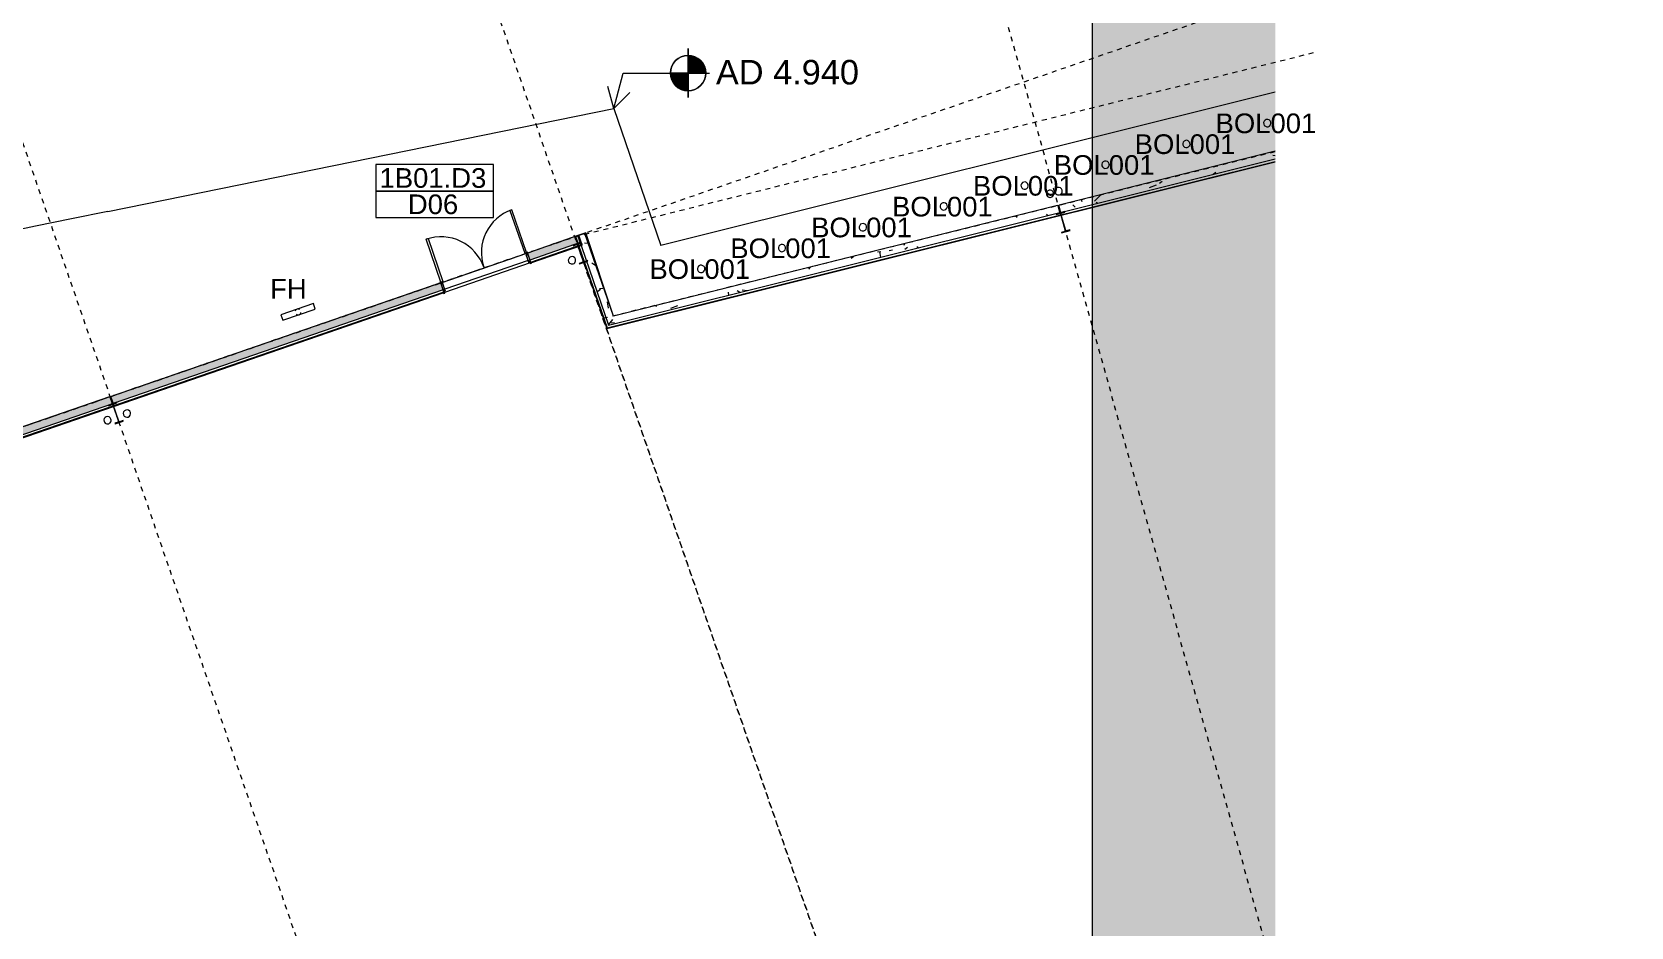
# Model space of a CAD drawing. Header units: metres. Extents: x -2477 to -2300, y 3875 to 4051.
# Drawn here: x -2365.12 to -2332.57, y 4017.48 to 4035.7 of the extents above; entities that cross this region are included whole.
import ezdxf

# ---------------------------------------------------------------- set-up
doc = ezdxf.new("R2010")
doc.units = ezdxf.units.M
doc.linetypes.add('Grid Line', pattern=[0.021, 0.012, -0.003, 0.003, -0.003])
doc.linetypes.add('Overhead', pattern=[0.004, 0.0025, -0.0015])
for name, color, linetype, lineweight in [('A-ANNO-DIMS', 211, 'Continuous', 5), ('A-ANNO-DIMS-200', 211, 'Continuous', 5), ('A-ANNO-KEYN', 231, 'Continuous', 5), ('A-ANNO-NOTE', 131, 'Continuous', 5), ('A-DETL', 90, 'Continuous', 13), ('A-DETL-GENF', 92, 'Continuous', 5), ('A-DOOR', 31, 'Continuous', 5), ('A-DOOR-FRAM', 31, 'Continuous', 5), ('A-DOOR-IDEN', 31, 'Continuous', 5), ('A-FLOR', 192, 'Continuous', 5), ('A-FLOR-OVHD', 1, 'Overhead', 5), ('A-WALL', 113, 'Continuous', 5), ('A-WALL-FNSH', 113, 'Continuous', 13), ('A-WALL-PATT', 111, 'Continuous', 13), ('C-PRKG', 70, 'Continuous', 5), ('F-FIRE', 13, 'Continuous', 5), ('F-FIRE-IDEN', 13, 'Continuous', 5), ('G-ANNO-DIMS', 111, 'Continuous', 5), ('P-SANR-FIXT', 6, 'Continuous', 5), ('S-BEAM', 12, 'Continuous', 5), ('S-GRID', 1, 'Continuous', 5)]:
    doc.layers.add(name, color=color, linetype=linetype, lineweight=lineweight)
doc.styles.add('Arial', font='arial.ttf', dxfattribs={"height": 0.5})
doc.styles.add('Arial_3', font='arial.ttf', dxfattribs={"height": 0.4})
doc.dimstyles.new('2_5-Diagonal-_deg_-Decimal_O', dxfattribs={"dimscale": 0.3048, "dimtxt": 0.51013, "dimasz": 0.984252, "dimexe": 0.656168, "dimexo": 0.0625, "dimgap": 0.984252, "dimtad": 1, "dimdec": 0, "dimlfac": 1000, "dimzin": 0, "dimdsep": 46, "dimtxsty": 'Arial', "dimblk1": 'OBLIQUE', "dimblk2": 'OBLIQUE', "dimsah": 1, "dimcen": 0.09, "dimdle": 0.656168, "dimazin": 0, "dimtfac": 1, "dimtdec": 4, "dimtix": 1, "dimtmove": 0, "dimatfit": 3, "dimfxl": 3.28084, "dimfxlon": 1, "dimtvp": 1, "dimtfill": 1, "dimtolj": 1, "dimtzin": 0, "dimlwd": 15, "dimlwe": 15, "dimarcsym": 2})
pattern_1 = [(0, (0, 0), (0.8128, 0.2032), [0.06706, -0.54254, 0.06706, -0.54254, -3.251]), (0, (0, 0), (0.8128, 0.2032), [-1.219, 0.06706, -1.152, 0.06706, -0.54254, -1.422]), (0, (0, 0), (0.8128, 0.2032), [-3.048, 0.06706, -0.33934, 0.06706, -0.94894]), (120, (0.3048, 0.1016), (-0.582376362, 0.602305448), [0.06706, -0.54254, 0.06706, -0.54254, -3.251]), (120, (0.3048, 0.1016), (-0.582376362, 0.602305448), [-1.219, 0.06706, -1.152, 0.06706, -0.54254, -1.422]), (120, (0.3048, 0.1016), (-0.582376362, 0.602305448), [-3.048, 0.06706, -0.33934, 0.06706, -0.94894]), (240, (0.4064, 0.508), (-0.230423638, -0.805505448), [0.06706, -0.54254, 0.06706, -0.54254, -3.251]), (240, (0.4064, 0.508), (-0.230423638, -0.805505448), [-1.219, 0.06706, -1.152, 0.06706, -0.54254, -1.422]), (240, (0.4064, 0.508), (-0.230423638, -0.805505448), [-3.048, 0.06706, -0.33934, 0.06706, -0.94894])]
pattern_2 = [(50, (0, 0), (1.45712932, -0.12721804), [0.1524, -1.676]), (355, (0, 0), (-0.281945, 1.5283891), [0.12192, -1.341]), (100.451, (0.1215, -0.0106), (1.1754654, 1.40045604), [0.12952, -1.425]), (46.184, (0, 0.4064), (2.1690393, -0.336383), [0.2286, -2.515]), (96.636, (0.1807, 0.3784), (1.8989447, 1.9797078), [0.19428, -2.137]), (351.184, (0, 0.4064), (1.8987952, 1.9793723), [0.18288, -2.012]), (21, (0.2032, 0.3048), (1.2127575, -0.81769772), [0.1524, -1.676]), (326, (0.2032, 0.3048), (0.4943831, 1.4734489), [0.12192, -1.341]), (71.451, (0.3043, 0.2366), (1.70703975, 0.65498953), [0.12952, -1.425]), (37.5, (0, 0), (0.02470865, 0.67643463), [0.06706, -1.258, 0.06706, -1.294, -1.346]), (37.5, (0, 0), (0.02470865, 0.67643463), [-2.686, 0.06706, -1.279]), (7.5, (0, 0), (0.5345543, 0.80143977), [0.06706, -0.70917, 0.06706, -1.227, -0.51308]), (7.5, (0, 0), (0.5345543, 0.80143977), [-2.071, 0.06706, -0.44602]), (327.5, (-0.45314, 0), (1.08472329, -0.04582854), [0.06706, -0.44094, 0.06706, -1.518, -2.103]), (327.5, (-0.45314, 0), (1.08472329, -0.04582854), [-2.093, 0.06706, -2.036]), (317.5, (-0.6563, 0), (1.18503097, 0.20341692), [0.06706, -0.59334, 0.06706, -0.98552, -1.494]), (317.5, (-0.6563, 0), (1.18503097, 0.20341692), [-1.713, 0.06706, -1.426])]

# ---------------------------------------------------------------- blocks, each defined once
blk = doc.blocks.new('Structural Framing 15 - Structural Framing 1-952687-GA - Part A')
at = {"layer": 'S-BEAM', "lineweight": 13}
for p, q in [((-2344.102, 4032.045), (-2344.274, 4031.997)), ((-2344.274, 4031.997), (-2344.27, 4031.985)), ((-2344.27, 4031.985), (-2344.199, 4032.005)), ((-2344.185, 4031.997), (-2344.089, 4031.652)), ((-2344.081, 4031.655), (-2344.178, 4031.999)), ((-2344.17, 4032.013), (-2344.099, 4032.033)), ((-2344.099, 4032.033), (-2344.102, 4032.045)), ((-2344.096, 4031.638), (-2344.167, 4031.618)), ((-2344.164, 4031.606), (-2343.993, 4031.654)), ((-2343.996, 4031.667), (-2344.067, 4031.647)), ((-2343.993, 4031.654), (-2343.996, 4031.667)), ((-2344.167, 4031.618), (-2344.164, 4031.606))]:
    blk.add_line(p, q, dxfattribs=at)
for centre, start, end in [((-2344.196, 4031.994), 15.6674, 105.6674), ((-2344.167, 4032.002), 105.6674, 195.6674), ((-2344.1, 4031.649), 285.6674, 15.6674), ((-2344.07, 4031.658), 195.6674, 285.6674)]:
    blk.add_arc(centre, 0.0114, start, end, dxfattribs=at)
blk = doc.blocks.new('Door-Hinge-Double EXTERNAL - 2040x920x920x40-Solid Core-Metal Frame-Double Rebate Wraparound GRILLE-3531441-GA - Part A')
at = {"layer": 'A-DOOR'}
for p, q in [((-0.921, 0.1195), (-0.921, 1.0395)), ((-0.921, 1.0395), (-0.881, 1.0395)), ((-0.881, 1.0395), (-0.881, 0.1195)), ((0.921, 1.0395), (0.881, 1.0395)), ((0.881, 1.0395), (0.881, 0.1195)), ((0.921, 0.1195), (0.921, 1.0395)), ((-0.881, 0.1195), (-0.921, 0.1195)), ((0.881, 0.1195), (0.921, 0.1195))]:
    blk.add_line(p, q, dxfattribs=at)
for centre, start, end in [((-0.921, 0.1195), 360, 90), ((0.921, 0.1195), 90, 180)]:
    blk.add_arc(centre, 0.92, start, end, dxfattribs=at)
blk = doc.blocks.new('X_Door-Frame-Metal - Standard-3351378-GA - Part A')
at = {"layer": 'A-DOOR-FRAM'}
for p, q in [((-0.923, 0.1195), (-0.943, 0.1195)), ((-0.943, 0.1195), (-0.943, 0.1055)), ((-0.943, 0.1055), (-0.928, 0.1055)), ((-0.941, 0.1075), (-0.941, 0.1175)), ((-0.941, 0.1175), (-0.925, 0.1175)), ((-0.941, 0.1175), (-0.941, 0.1075)), ((-0.928, 0.1075), (-0.941, 0.1075)), ((-0.928, 0.1055), (-0.928, 0.1075)), ((-0.925, 0.1175), (-0.925, 0.0765)), ((-0.925, 0.0765), (-0.9, 0.0765)), ((-0.923, 0.0785), (-0.923, 0.1195)), ((-0.898, 0.0785), (-0.923, 0.0785)), ((-0.9, 0.0765), (-0.9, -0.0765)), ((-0.898, -0.0785), (-0.898, 0.0785)), ((0.923, 0.0785), (0.898, 0.0785)), ((0.898, 0.0785), (0.898, -0.0785)), ((0.9, -0.0765), (0.9, 0.0765)), ((0.9, 0.0765), (0.925, 0.0765)), ((0.943, 0.1195), (0.923, 0.1195)), ((0.923, 0.1195), (0.923, 0.0785)), ((0.925, 0.0765), (0.925, 0.1175)), ((0.925, 0.1175), (0.941, 0.1175)), ((0.941, 0.1075), (0.928, 0.1075)), ((0.928, 0.1075), (0.928, 0.1055)), ((0.928, 0.1055), (0.943, 0.1055)), ((0.941, 0.1175), (0.941, 0.1075)), ((0.941, 0.1075), (0.941, 0.1175)), ((0.943, 0.1055), (0.943, 0.1195)), ((-0.928, -0.1055), (-0.943, -0.1055)), ((-0.943, -0.1055), (-0.943, -0.1195)), ((-0.943, -0.1195), (-0.923, -0.1195)), ((-0.941, -0.1075), (-0.928, -0.1075)), ((-0.941, -0.1175), (-0.941, -0.1075)), ((-0.941, -0.1075), (-0.941, -0.1175)), ((-0.925, -0.1175), (-0.941, -0.1175)), ((-0.928, -0.1075), (-0.928, -0.1055)), ((-0.9, -0.0765), (-0.925, -0.0765)), ((-0.925, -0.0765), (-0.925, -0.1175)), ((-0.923, -0.1195), (-0.923, -0.0785)), ((-0.923, -0.0785), (-0.898, -0.0785)), ((0.898, -0.0785), (0.923, -0.0785)), ((0.925, -0.0765), (0.9, -0.0765)), ((0.923, -0.0785), (0.923, -0.1195)), ((0.923, -0.1195), (0.943, -0.1195)), ((0.925, -0.1175), (0.925, -0.0765)), ((0.941, -0.1175), (0.925, -0.1175)), ((0.943, -0.1055), (0.928, -0.1055)), ((0.928, -0.1055), (0.928, -0.1075)), ((0.928, -0.1075), (0.941, -0.1075)), ((0.941, -0.1075), (0.941, -0.1175)), ((0.941, -0.1175), (0.941, -0.1075)), ((0.943, -0.1195), (0.943, -0.1055))]:
    blk.add_line(p, q, dxfattribs=at)
blk = doc.blocks.new('Structural Framing 56 - Structural Framing 1-1480425-GA - Part A')
at = {"layer": 'S-BEAM', "lineweight": 13}
for p, q in [((-2353.942, 4031.417), (-2354.11, 4031.359)), ((-2354.11, 4031.359), (-2354.106, 4031.347)), ((-2354.106, 4031.347), (-2354.036, 4031.371)), ((-2354.022, 4031.364), (-2353.905, 4031.026)), ((-2353.898, 4031.028), (-2354.014, 4031.366)), ((-2354.007, 4031.381), (-2353.938, 4031.405)), ((-2353.938, 4031.405), (-2353.942, 4031.417)), ((-2353.912, 4031.011), (-2353.982, 4030.987)), ((-2353.982, 4030.987), (-2353.978, 4030.975)), ((-2353.978, 4030.975), (-2353.81, 4031.033)), ((-2353.814, 4031.045), (-2353.883, 4031.021)), ((-2353.81, 4031.033), (-2353.814, 4031.045))]:
    blk.add_line(p, q, dxfattribs=at)
for centre, start, end in [((-2354.032, 4031.36), 19.0004, 109.0004), ((-2354.003, 4031.37), 109.0004, 199.0004), ((-2353.916, 4031.022), 289.0004, 19.0004), ((-2353.887, 4031.032), 199.0004, 289.0004)]:
    blk.add_arc(centre, 0.0114, start, end, dxfattribs=at)
blk = doc.blocks.new('Hydrant_double3 - Hydrant_double-1559767-GA - Part A')
at = {"layer": 'F-FIRE'}
for p, q in [((-2397.509, 3973.38), (-2398.171, 3973.152)), ((-2397.47, 3973.267), (-2397.509, 3973.38)), ((-2398.171, 3973.152), (-2398.132, 3973.039)), ((-2398.132, 3973.039), (-2397.47, 3973.267))]:
    blk.add_line(p, q, dxfattribs=at)
for start, end in [(51.9968, 166.004), (231.9968, 346.004)]:
    blk.add_arc((-2397.82, 3973.209), 0.06, start, end, dxfattribs=at)
blk = doc.blocks.new('Downpipe - L Spreader - Default-3252010-GA - Part A')
at = {"layer": 'P-SANR-FIXT'}
for start, end in [(0, 180), (180, 0)]:
    blk.add_arc((-0.04, 0.15), 0.075, start, end, dxfattribs=at)
blk = doc.blocks.new('Downpipe - L Spreader - Default-3251983-GA - Part A')
at = {"layer": 'P-SANR-FIXT'}
for start, end in [(360, 180), (180, 360)]:
    blk.add_arc((-0.04, -0.15), 0.075, start, end, dxfattribs=at)
blk = doc.blocks.new('Downpipe - Straight - 01 - 150D-3252301-GA - Part A')
at = {"layer": 'P-SANR-FIXT'}
for start, end in [(0, 180), (360, 180), (180, 0), (180, 360)]:
    blk.add_arc((-0.04, 0.1), 0.075, start, end, dxfattribs=at)
blk = doc.blocks.new('Downpipe - Straight - 01 - 150D-3252302-GA - Part A')
at = {"layer": 'P-SANR-FIXT'}
for start, end in [(360, 180), (0, 180), (180, 360), (180, 0)]:
    blk.add_arc((-0.04, -0.1), 0.075, start, end, dxfattribs=at)
blk = doc.blocks.new('Structural Framing 53 - Structural Framing 1-1640210-GA - Part A')
at = {"layer": 'S-BEAM', "lineweight": 13}
for p, q in [((-2363.397, 4028.161), (-2363.565, 4028.103)), ((-2363.565, 4028.103), (-2363.561, 4028.091)), ((-2363.561, 4028.091), (-2363.491, 4028.115)), ((-2363.477, 4028.108), (-2363.36, 4027.77)), ((-2363.353, 4027.773), (-2363.469, 4028.111)), ((-2363.462, 4028.125), (-2363.393, 4028.149)), ((-2363.393, 4028.149), (-2363.397, 4028.161)), ((-2363.367, 4027.756), (-2363.437, 4027.732)), ((-2363.437, 4027.732), (-2363.433, 4027.719)), ((-2363.433, 4027.719), (-2363.265, 4027.777)), ((-2363.269, 4027.789), (-2363.339, 4027.765)), ((-2363.265, 4027.777), (-2363.269, 4027.789))]:
    blk.add_line(p, q, dxfattribs=at)
for centre, start, end in [((-2363.488, 4028.104), 19.0004, 109.0004), ((-2363.459, 4028.114), 109.0004, 199.0004), ((-2363.371, 4027.766), 289.0004, 19.0004), ((-2363.342, 4027.776), 199.0004, 289.0004)]:
    blk.add_arc(centre, 0.0114, start, end, dxfattribs=at)
blk = doc.blocks.new('Bollard_Typical - 150mm Diameter - BOL001 _fixed_-1895789-GA - Part A')
at = {"layer": 'C-PRKG'}
for start, end in [(360, 180), (180, 0)]:
    blk.add_arc((0.0012, -0.075), 0.075, start, end, dxfattribs=at)
blk = doc.blocks.new('Bollard_Typical - 150mm Diameter - BOL001 _fixed_-V15-GA - Part A')
at = {"layer": 'C-PRKG'}
for start, end in [(360, 180), (180, 0)]:
    blk.add_arc((0.0012, -0.075), 0.075, start, end, dxfattribs=at)
blk = doc.blocks.new('DIMBLOCK1-GA - Part A')
at = {"layer": 'A-ANNO-DIMS-200', "lineweight": 15}
for p, q in [((-2349.275, 4050.159), (-2349.545, 4051.121)), ((-2349.275, 4050.159), (-2349.171, 4050.343)), ((-2349.275, 4050.159), (-2349.379, 4049.974)), ((-2349.275, 4050.159), (-2349.275, 4050.159)), ((-2349.275, 4050.159), (-2349.221, 4049.966)), ((-2359.401, 4046.998), (-2359.726, 4047.944)), ((-2359.401, 4046.998), (-2359.494, 4046.807)), ((-2359.401, 4046.998), (-2359.308, 4047.189)), ((-2359.401, 4046.998), (-2359.336, 4046.809))]:
    blk.add_line(p, q, dxfattribs=at)
for start, end in [(105.60457, 109.06324), (105.66741, 109.00041)]:
    blk.add_arc((-2300.024, 3874.558), 182.376, start, end, dxfattribs=at)
at = {"layer": 'A-ANNO-DIMS-200', "color": 0, "lineweight": 15, "insert": (-2355.423, 4049.315), "char_height": 0.5, "width": 1.9589, "attachment_point": 1, "rotation": 17.3339, "line_spacing_factor": 0.941778, "style": 'Arial', "bg_fill": 3, "box_fill_scale": 1.25, "bg_fill_color": 256, "bg_fill_true_color": 13158600, "bg_fill_transparency": 0}
blk.add_mtext('3.33°', dxfattribs=at)
blk = doc.blocks.new('_Oblique')
at = {"color": 0, "linetype": 'ByBlock', "lineweight": -2}
blk.add_line((-0.5, -0.5), (0.5, 0.5), dxfattribs=at)
blk = doc.blocks.new('AA_DOOR_MARK _ TYPE MARK_HA2 - Mark _ Type Mark-1751130-GA - Part A')
at = {"layer": 'A-DOOR-IDEN'}
for p, q in [((0.00597, 0.0027), (-0.006, 0.0027)), ((-0.006, 0.0027), (-0.006, 0)), ((0.00597, 0), (0.00597, 0.0027)), ((0.00597, 0), (-0.006, 0)), ((0.00597, -0.0027), (0.00597, 0)), ((-0.006, 0), (0.00597, 0)), ((-0.006, 0), (-0.006, -0.0027)), ((-0.006, -0.0027), (0.00597, -0.0027))]:
    blk.add_line(p, q, dxfattribs=at)
blk = doc.blocks.new('Spot Elevations - Spot Elevation_HAY 2-699289-GA - Part A')
at = {"layer": 'A-ANNO-NOTE'}
h = blk.add_hatch(color=256, dxfattribs=at)
edge = h.paths.add_edge_path()
edge.add_line((0, 0), (-0.0018, 0))
edge.add_arc((0, 0), 0.0018, 90, 180, ccw=False)
edge.add_line((0, 0.0018), (0, 0))
h = blk.add_hatch(color=256, dxfattribs=at)
edge = h.paths.add_edge_path()
edge.add_line((0, 0), (0.0018, 0))
edge.add_arc((0, 0), 0.0018, 270, 360, ccw=False)
edge.add_line((0, -0.0018), (0, 0))
h = blk.add_hatch(color=256, dxfattribs=at)
edge = h.paths.add_edge_path()
edge.add_line((0, 0), (0.0018, 0))
edge.add_arc((0, 0), 0.0018, 270, 360, ccw=False)
edge.add_line((0, -0.0018), (0, 0))
at = {"layer": 'G-ANNO-DIMS'}
h = blk.add_hatch(color=256, dxfattribs=at)
edge = h.paths.add_edge_path()
edge.add_line((0, 0), (-0.0018, 0))
edge.add_arc((0, 0), 0.0018, 90, 180, ccw=False)
edge.add_line((0, 0.0018), (0, 0))
at = {"layer": 'A-ANNO-NOTE'}
for p, q in [((0, -0.0025), (0, 0.0025)), ((0, 0.0025), (0, -0.0025)), ((0, 0), (0, 0.0018)), ((0, 0), (0, 0.0018)), ((0, 0.0018), (0, 0)), ((0.0025, 0), (-0.0025, 0)), ((-0.0018, 0), (0, 0)), ((-0.0018, 0), (0, 0)), ((0, 0), (0, -0.0018)), ((0.0018, 0), (0, 0)), ((0, -0.0018), (0, 0)), ((0, 0), (0.0018, 0)), ((0.0025, 0), (-0.0025, 0)), ((0, 0), (-0.0018, 0)), ((0, 0), (0, -0.0018)), ((0.0018, 0), (0, 0))]:
    blk.add_line(p, q, dxfattribs=at)
blk.add_circle((0, 0), 0.0018, dxfattribs=at)
for start, end in [(90, 180), (90, 180), (0, 90), (180, 270), (270, 360), (270, 360)]:
    blk.add_arc((0, 0), 0.0018, start, end, dxfattribs=at)

msp = doc.modelspace()

# ---------------------------------------------------------------- hatches: boundary and pattern name
at = {"layer": 'A-DETL-GENF', "transparency": 33554585}
msp.add_hatch(color=7, dxfattribs=at).paths.add_polyline_path([(-2341.9453, 3945.4512), (-2339.817, 3945.4512), (-2339.817, 4050.268), (-2343.541, 4050.268), (-2343.541, 4001.2175), (-2345.5585, 4000.6769), (-2341.5236, 3999.5958), (-2343.541, 3999.0552), (-2343.541, 3945.4512)])
at = {"layer": 'A-WALL-PATT', "lineweight": 5}
h = msp.add_hatch(dxfattribs=at)
h.set_pattern_fill('FP_2', color=256, style=0, pattern_type=2)
h.set_pattern_definition(pattern_2)
h.paths.add_polyline_path([(-2353.2396, 4029.7696), (-2344.1999, 4032.0225), (-2344.2338, 4032.1583), (-2344.2459, 4032.1656), (-2353.2886, 4029.9119)])
h.paths.add_polyline_path([(-2344.1853, 4032.0261), (-2339.817, 4033.1148), (-2339.817, 4033.2694), (-2344.2119, 4032.1741), (-2344.2192, 4032.1619)])
h = msp.add_hatch(dxfattribs=at)
h.set_pattern_fill('FP_1', color=256, style=0, pattern_type=2)
h.set_pattern_definition(pattern_1)
h.paths.add_polyline_path([(-2353.4151, 4029.665), (-2339.817, 4033.054), (-2339.817, 4033.0633), (-2353.418, 4029.6736)])
h = msp.add_hatch(dxfattribs=at)
h.set_pattern_fill('FP_2', color=256, style=0, pattern_type=2)
h.set_pattern_definition(pattern_2)
h.paths.add_polyline_path([(-2458.3605, 3995.4619), (-2450.0974, 3998.3072), (-2450.143, 3998.4396), (-2450.1557, 3998.4458), (-2458.4093, 3995.6037)])
h.paths.add_polyline_path([(-2450.0832, 3998.3121), (-2440.264, 4001.6932), (-2440.3096, 4001.8255), (-2440.3223, 4001.8317), (-2450.1226, 3998.4572), (-2450.1288, 3998.4444)])
h.paths.add_polyline_path([(-2440.2498, 4001.6981), (-2434.6557, 4003.6243), (-2434.7045, 4003.7661), (-2440.2892, 4001.8431), (-2440.2954, 4001.8304)])
h.paths.add_polyline_path([(-2432.8913, 4004.2318), (-2430.4306, 4005.0791), (-2430.4762, 4005.2115), (-2430.4889, 4005.2177), (-2432.9399, 4004.373), (-2432.9125, 4004.2931)])
h.paths.add_polyline_path([(-2430.4165, 4005.084), (-2420.5973, 4008.4651), (-2420.6429, 4008.5975), (-2420.6556, 4008.6037), (-2430.4558, 4005.2291), (-2430.462, 4005.2164)])
h.paths.add_polyline_path([(-2420.5831, 4008.47), (-2413.5778, 4010.8822), (-2413.6266, 4011.024), (-2420.6225, 4008.6151), (-2420.6287, 4008.6024), (-2420.5952, 4008.5051)])
h.paths.add_polyline_path([(-2411.8134, 4011.4897), (-2410.7639, 4011.8511), (-2410.8095, 4011.9835), (-2410.8222, 4011.9897), (-2411.862, 4011.6309), (-2411.8345, 4011.551)])
h.paths.add_polyline_path([(-2410.7497, 4011.856), (-2401.3081, 4015.1071), (-2401.3537, 4015.2394), (-2401.3664, 4015.2456), (-2406.7625, 4013.3876), (-2406.7565, 4013.3703), (-2408.3322, 4012.8277), (-2408.3382, 4012.845), (-2410.7891, 4012.0011), (-2410.7953, 4011.9884)])
h.paths.add_polyline_path([(-2401.294, 4015.1119), (-2391.853, 4018.3628), (-2391.8986, 4018.4952), (-2391.9113, 4018.5014), (-2401.3333, 4015.257), (-2401.3395, 4015.2443)])
h.paths.add_polyline_path([(-2391.8388, 4018.3677), (-2382.3978, 4021.6186), (-2382.4434, 4021.7509), (-2382.4561, 4021.7571), (-2391.8782, 4018.5128), (-2391.8844, 4018.5001)])
h.paths.add_polyline_path([(-2382.3836, 4021.6234), (-2371.8695, 4025.2438), (-2371.9183, 4025.3857), (-2382.423, 4021.7685), (-2382.4292, 4021.7558)])
h.paths.add_polyline_path([(-2370.1052, 4025.8514), (-2363.4875, 4028.1301), (-2363.5331, 4028.2624), (-2363.5458, 4028.2686), (-2370.1538, 4025.9925), (-2370.1263, 4025.9127)])
h.paths.add_polyline_path([(-2363.4733, 4028.1349), (-2356.7555, 4030.4481), (-2356.8044, 4030.5899), (-2363.5127, 4028.28), (-2363.5189, 4028.2673), (-2363.4813, 4028.1582)])
h.paths.add_polyline_path([(-2354.9912, 4031.0556), (-2353.9417, 4031.417), (-2353.9905, 4031.5588), (-2355.0398, 4031.1968), (-2355.0123, 4031.1169)])
h = msp.add_hatch(dxfattribs=at)
h.set_pattern_fill('FP_1', color=256, style=0, pattern_type=2)
h.set_pattern_definition(pattern_1)
h.paths.add_polyline_path([(-2458.3413, 3995.4061), (-2458.2498, 3995.4376), (-2458.2527, 3995.4461), (-2458.3442, 3995.4146)])
h.paths.add_polyline_path([(-2458.0607, 3995.5027), (-2434.6367, 4003.5692), (-2434.641, 4003.5765), (-2437.7191, 4002.5166), (-2458.0636, 3995.5112)])
h.paths.add_polyline_path([(-2432.8721, 4004.1761), (-2425.0632, 4006.8649), (-2425.0662, 4006.8734), (-2432.8751, 4004.1846), (-2432.8729, 4004.1784)])
h.paths.add_polyline_path([(-2422.4158, 4007.7765), (-2413.5588, 4010.8271), (-2413.5631, 4010.8344), (-2422.4187, 4007.7851), (-2422.4171, 4007.7805)])
h.paths.add_polyline_path([(-2411.7942, 4011.4339), (-2371.8505, 4025.1887), (-2371.8549, 4025.196), (-2411.7971, 4011.4424), (-2411.795, 4011.4362)])
h.paths.add_polyline_path([(-2370.0859, 4025.7956), (-2356.7366, 4030.393), (-2356.7409, 4030.4003), (-2356.8434, 4030.365), (-2370.0889, 4025.8041), (-2370.0867, 4025.7979)])
h.paths.add_polyline_path([(-2354.972, 4030.9998), (-2353.9225, 4031.3612), (-2353.9254, 4031.3697), (-2354.9749, 4031.0084), (-2354.9728, 4031.0022)])
h = msp.add_hatch(dxfattribs=at)
h.set_pattern_fill('FP_1', color=256, style=0, pattern_type=2)
h.set_pattern_definition(pattern_1)
h.paths.add_polyline_path([(-2353.4239, 4029.6628), (-2353.4151, 4029.665), (-2354.0585, 4031.5336), (-2354.067, 4031.5306), (-2353.7517, 4030.6149)])
h = msp.add_hatch(dxfattribs=at)
h.set_pattern_fill('FP_2', color=256, style=0, pattern_type=2)
h.set_pattern_definition(pattern_2)
h.paths.add_polyline_path([(-2353.3857, 4029.7332), (-2353.2396, 4029.7696), (-2353.8694, 4031.5987), (-2354.0112, 4031.5498), (-2353.6893, 4030.6149)])

# ---------------------------------------------------------------- linework, layer by layer
at = {"layer": 'A-DETL', "lineweight": 15}
msp.add_line((-2343.541, 4050.268), (-2343.541, 4001.2175), dxfattribs=at)
at = {"layer": 'A-FLOR'}
for p, q in [((-2339.817, 4034.4733), (-2352.3201, 4031.3487)), ((-2363.5798, 4032.0457), (-2353.2815, 4034.1409)), ((-2353.2815, 4034.1409), (-2352.3201, 4031.3487)), ((-2344.2174, 4032.165), (-2344.2369, 4032.1602)), ((-2353.8487, 4031.6077), (-2353.9905, 4031.5588)), ((-2353.2886, 4029.9119), (-2353.8487, 4031.6077)), ((-2355.0243, 4031.0442), (-2356.7224, 4030.4595)), ((-2354.9912, 4031.0556), (-2355.0228, 4031.0448)), ((-2356.724, 4030.459), (-2356.7555, 4030.4481)), ((-2363.5127, 4028.28), (-2363.5458, 4028.2686))]:
    msp.add_line(p, q, dxfattribs=at)
msp.add_arc((-2296.5921, 3702.791), 336, 101.5, 109.702284, dxfattribs=at)
at = {"layer": 'A-FLOR-OVHD'}
for p, q in [((-2353.5033, 4029.8705), (-2339.817, 4033.2651)), ((-2458.2706, 3995.6515), (-2354.0747, 4031.5299)), ((-2354.0747, 4031.5299), (-2341.0515, 3993.7087))]:
    msp.add_line(p, q, dxfattribs=at)
at = {"layer": 'A-WALL', "color": 43, "lineweight": 13}
for p, q in [((-2339.817, 4033.2694), (-2344.2119, 4032.1741)), ((-2344.1853, 4032.0261), (-2339.817, 4033.1148))]:
    msp.add_line(p, q, dxfattribs=at)
at = {"layer": 'A-WALL'}
for p, q in [((-2353.418, 4029.6736), (-2339.817, 4033.0633)), ((-2353.9254, 4031.3697), (-2354.9749, 4031.0084)), ((-2354.0585, 4031.5336), (-2353.418, 4029.6736)), ((-2356.7949, 4030.5932), (-2355.0495, 4031.1942)), ((-2354.9815, 4030.9966), (-2356.7269, 4030.3956)), ((-2355.0476, 4031.1949), (-2355.04, 4031.1975)), ((-2354.972, 4030.9998), (-2354.9796, 4030.9972)), ((-2356.7393, 4030.4008), (-2370.0889, 4025.8041)), ((-2356.8044, 4030.5899), (-2356.7968, 4030.5925)), ((-2356.7288, 4030.3949), (-2356.7363, 4030.3923))]:
    msp.add_line(p, q, dxfattribs=at)
at = {"layer": 'A-WALL', "color": 250, "lineweight": 13}
for p, q in [((-2353.3857, 4029.7332), (-2344.1999, 4032.0225)), ((-2344.2459, 4032.1656), (-2353.2886, 4029.9119)), ((-2344.2338, 4032.1583), (-2344.2459, 4032.1656)), ((-2344.1999, 4032.0225), (-2344.2338, 4032.1583)), ((-2344.2119, 4032.1741), (-2344.2192, 4032.1619)), ((-2344.2192, 4032.1619), (-2344.1853, 4032.0261)), ((-2353.9905, 4031.5588), (-2355.04, 4031.1975)), ((-2353.9417, 4031.417), (-2354.9912, 4031.0556)), ((-2353.8694, 4031.5987), (-2354.0112, 4031.5498)), ((-2354.0112, 4031.5498), (-2353.3857, 4029.7332)), ((-2353.9417, 4031.417), (-2353.9905, 4031.5588)), ((-2353.2886, 4029.9119), (-2353.8694, 4031.5987)), ((-2355.04, 4031.1975), (-2354.9912, 4031.0556)), ((-2356.8044, 4030.5899), (-2363.5127, 4028.28)), ((-2356.7555, 4030.4481), (-2363.4733, 4028.1349)), ((-2356.7555, 4030.4481), (-2356.8044, 4030.5899)), ((-2363.5458, 4028.2686), (-2370.154, 4025.9932)), ((-2363.4875, 4028.1301), (-2370.1052, 4025.8514)), ((-2363.5331, 4028.2624), (-2363.5458, 4028.2686)), ((-2363.4875, 4028.1301), (-2363.5331, 4028.2624)), ((-2363.5127, 4028.28), (-2363.5189, 4028.2673)), ((-2363.5189, 4028.2673), (-2363.4733, 4028.1349))]:
    msp.add_line(p, q, dxfattribs=at)
at = {"layer": 'A-WALL', "color": 7}
for p, q in [((-2344.1853, 4032.0261), (-2344.1999, 4032.0225)), ((-2354.0112, 4031.5498), (-2354.0585, 4031.5336)), ((-2353.9254, 4031.3697), (-2353.9417, 4031.417)), ((-2354.9912, 4031.0556), (-2354.9749, 4031.0084)), ((-2356.7393, 4030.4008), (-2356.7555, 4030.4481)), ((-2363.4733, 4028.1349), (-2363.4875, 4028.1301))]:
    msp.add_line(p, q, dxfattribs=at)
at = {"layer": 'A-WALL-FNSH', "color": 7, "lineweight": 5}
for p, q in [((-2353.4239, 4029.6628), (-2339.817, 4033.054)), ((-2354.972, 4030.9998), (-2353.9225, 4031.3612)), ((-2354.0585, 4031.5336), (-2354.067, 4031.5306)), ((-2354.067, 4031.5306), (-2353.4239, 4029.6628)), ((-2353.9225, 4031.3612), (-2353.9254, 4031.3697)), ((-2354.9749, 4031.0084), (-2354.972, 4030.9998)), ((-2370.0859, 4025.7956), (-2356.7363, 4030.3923)), ((-2356.7363, 4030.3923), (-2356.7393, 4030.4008))]:
    msp.add_line(p, q, dxfattribs=at)
at = {"layer": 'S-GRID', "linetype": 'Grid Line'}
for p, q in [((-2338.413, 4011.4311), (-2349.4856, 4050.9095)), ((-2338.4915, 3986.274), (-2359.9901, 4048.7092)), ((-2342.6156, 3967.5361), (-2369.4453, 4045.4535)), ((-2339.5447, 4036.533), (-2476.7199, 3989.2988)), ((-2354.0747, 4031.5299), (-2339.0142, 4035.283))]:
    msp.add_line(p, q, dxfattribs=at)

# ---------------------------------------------------------------- block references
at = {"layer": 'A-DOOR', "rotation": 19.0004071202119}
msp.add_blockref('Door-Hinge-Double EXTERNAL - 2040x920x920x40-Solid Core-Metal Frame-Double Rebate Wraparound GRILLE-3531441-GA - Part A', (-2355.8882, 4030.7949), dxfattribs=at)
at = {"layer": 'A-DOOR-FRAM', "rotation": 19.0004071202119}
msp.add_blockref('X_Door-Frame-Metal - Standard-3351378-GA - Part A', (-2355.8882, 4030.7949), dxfattribs=at)
at = {"layer": 'C-PRKG', "rotation": 14.44475166208499}
for name, p in [('Bollard_Typical - 150mm Diameter - BOL001 _fixed_-1895789-GA - Part A', (-2339.9985, 4033.915)), ('Bollard_Typical - 150mm Diameter - BOL001 _fixed_-1895789-GA - Part A', (-2341.6448, 4033.4911)), ('Bollard_Typical - 150mm Diameter - BOL001 _fixed_-1895789-GA - Part A', (-2343.2911, 4033.0672)), ('Bollard_Typical - 150mm Diameter - BOL001 _fixed_-V15-GA - Part A', (-2344.9374, 4032.6434)), ('Bollard_Typical - 150mm Diameter - BOL001 _fixed_-V15-GA - Part A', (-2346.5837, 4032.2195)), ('Bollard_Typical - 150mm Diameter - BOL001 _fixed_-V15-GA - Part A', (-2348.23, 4031.7956)), ('Bollard_Typical - 150mm Diameter - BOL001 _fixed_-V15-GA - Part A', (-2349.8764, 4031.3718)), ('Bollard_Typical - 150mm Diameter - BOL001 _fixed_-V15-GA - Part A', (-2351.5227, 4030.9479))]:
    msp.add_blockref(name, p, dxfattribs=at)
at = {"layer": 'F-FIRE'}
msp.add_blockref('Hydrant_double3 - Hydrant_double-1559767-GA - Part A', (38.1131, 56.7904), dxfattribs=at)
at = {"layer": 'P-SANR-FIXT'}
for name, p, rotation in [('Downpipe - Straight - 01 - 150D-3252302-GA - Part A', (-2344.4102, 4032.2988), 195.6704071202747), ('Downpipe - Straight - 01 - 150D-3252301-GA - Part A', (-2344.1609, 4032.3712), 15.6704071202357), ('Downpipe - L Spreader - Default-3251983-GA - Part A', (-2354.1204, 4030.8954), 199.0004071202827), ('Downpipe - L Spreader - Default-3251983-GA - Part A', (-2363.5755, 4027.6397), 199.0004071202827), ('Downpipe - L Spreader - Default-3252010-GA - Part A', (-2363.1032, 4027.8023), 19.00040712024361)]:
    msp.add_blockref(name, p, dxfattribs=dict(at, rotation=rotation))
at = {"layer": 'S-BEAM'}
for name in ['Structural Framing 15 - Structural Framing 1-952687-GA - Part A', 'Structural Framing 56 - Structural Framing 1-1480425-GA - Part A', 'Structural Framing 53 - Structural Framing 1-1640210-GA - Part A']:
    msp.add_blockref(name, (0, 0), dxfattribs=at)

# ---------------------------------------------------------------- next in the draw order: dimensions: what is measured, and where the dimension line sits
at = {"layer": 'A-ANNO-DIMS', "lineweight": 15}
dim = msp.add_angular_dim_3p(base=(-2352.6705, 4049.1705), center=(-2300.0238, 3874.5584), p1=(-2349.5451, 4051.1214), p2=(-2359.7265, 4047.9436), dimstyle='2_5-Diagonal-_deg_-Decimal_O', override={"dimpost": '<>', "dimfxl": 10.665823}, dxfattribs=at)
dim.commit()
dim.dimension.update_dxf_attribs({"geometry": 'DIMBLOCK1-GA - Part A', "text_midpoint": (-2354.5264, 4049.1822)})

# ---------------------------------------------------------------- next in the draw order: linework, layer by layer
at = {"layer": 'G-ANNO-DIMS', "lineweight": 18}
for q in [(-2353.402, 4034.5867), (-2352.9556, 4034.4682)]:
    msp.add_line((-2353.2815, 4034.1409), q, dxfattribs=at)
at = {"layer": 'G-ANNO-DIMS'}
for p, q in [((-2353.2815, 4034.1409), (-2353.0902, 4034.8611)), ((-2353.0902, 4034.8611), (-2351.7681, 4034.8611))]:
    msp.add_line(p, q, dxfattribs=at)

# ---------------------------------------------------------------- next in the draw order: block references
at = {"layer": 'A-ANNO-NOTE', "extrusion": (0, 0, -1), "xscale": 199.9999999999999, "yscale": 199.9999999999999, "zscale": 199.9999999999999}
msp.add_blockref('Spot Elevations - Spot Elevation_HAY 2-699289-GA - Part A', (2351.7681, 4034.8611), dxfattribs=at)
at = {"layer": 'A-DOOR-IDEN', "xscale": 199.9999999999999, "yscale": 199.9999999999999, "zscale": 199.9999999999999}
msp.add_blockref('AA_DOOR_MARK _ TYPE MARK_HA2 - Mark _ Type Mark-1751130-GA - Part A', (-2356.9243, 4032.459), dxfattribs=at)

# ---------------------------------------------------------------- next in the draw order: texts
at = {"layer": 'A-ANNO-KEYN', "char_height": 0.4, "width": 2.533332, "attachment_point": 1, "style": 'Arial_3'}
for insert in [(-2341.0309, 4034.0382), (-2342.6772, 4033.6143), (-2344.3235, 4033.1904), (-2345.9698, 4032.7666), (-2347.6161, 4032.3427), (-2349.2625, 4031.9188), (-2350.9088, 4031.4949), (-2352.5551, 4031.0711)]:
    msp.add_mtext('BOL001', dxfattribs=dict(at, insert=insert))
at = {"layer": 'A-DOOR-IDEN', "char_height": 0.4, "attachment_point": 1, "style": 'Arial_3'}
for s, insert, width in [('1B01.D3', (-2358.0492, 4032.9257), 2.69367), ('D06', (-2357.4719, 4032.3905), 1.266666)]:
    msp.add_mtext(s, dxfattribs=dict(at, insert=insert, width=width))
at = {"layer": 'F-FIRE-IDEN', "insert": (-2360.2772, 4030.6718), "char_height": 0.4, "width": 0.913924, "attachment_point": 1, "style": 'Arial_3'}
msp.add_mtext('FH', dxfattribs=at)

# ---------------------------------------------------------------- next in the draw order: texts
at = {"layer": 'G-ANNO-DIMS', "insert": (-2351.2015, 4035.129), "char_height": 0.5, "width": 3.483137, "attachment_point": 1, "line_spacing_factor": 0.941778, "style": 'Arial', "bg_fill": 3, "box_fill_scale": 1.25, "bg_fill_color": 256, "bg_fill_true_color": 13158600, "bg_fill_transparency": 0}
msp.add_mtext('AD 4.940', dxfattribs=at)

doc.saveas('drawing.dxf')
